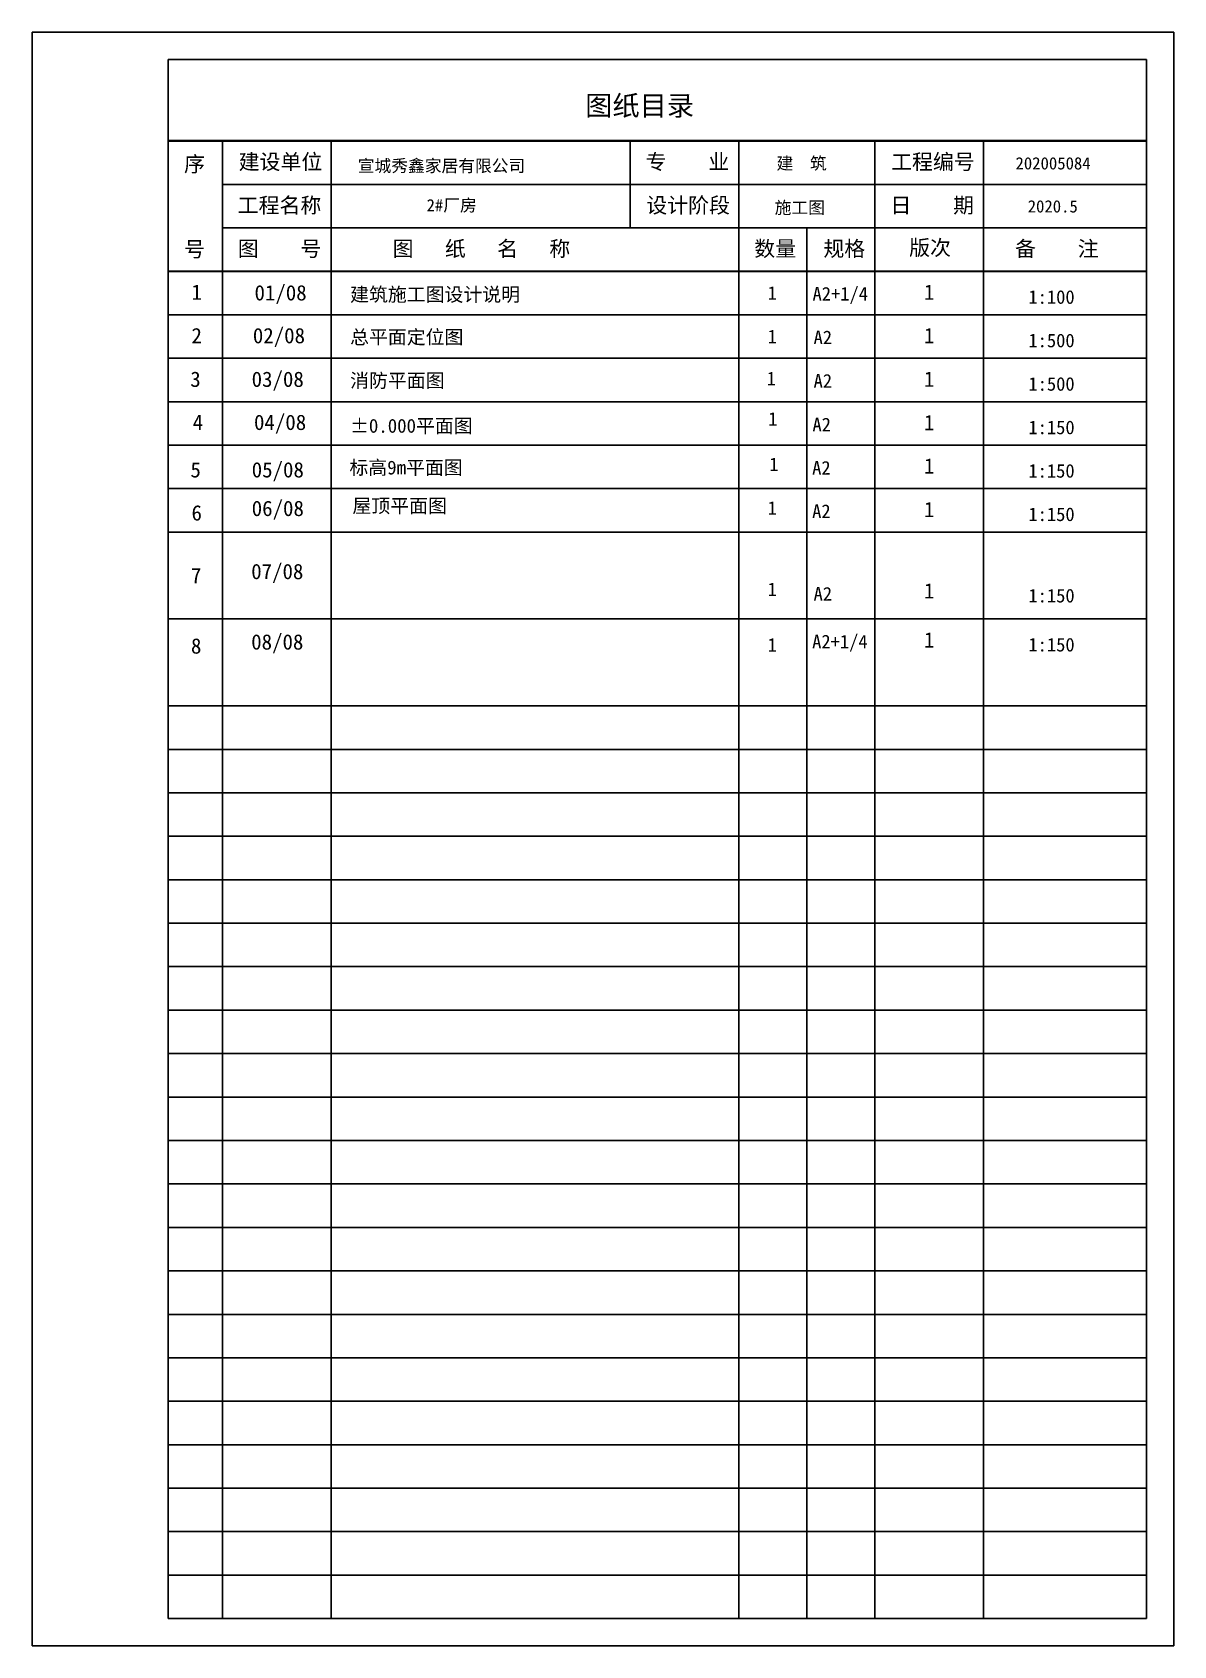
# Model space of a CAD drawing. Extents: x -21908402 to 1987571, y 88493 to 5079726.
# Drawn here: x 1857372 to 1883692, y 450268 to 487493 of the extents above; entities that cross this region are included whole.
import ezdxf
from ezdxf.enums import TextEntityAlignment as Align

# ---------------------------------------------------------------- set-up
doc = ezdxf.new("R2010")
doc.units = 0
doc.header["$LTSCALE"] = 1000
doc.layers.add('PUB_TEXT', color=7, linetype='Continuous')
doc.layers.add('PUB_TITLE', color=4, linetype='Continuous')
doc.styles.add('-宋体', font='', dxfattribs={"width": 0.9})
doc.styles.add('DIM_FONT', font='simplex.shx', dxfattribs={"width": 0.8})
doc.styles.add('HZ2', font='simhei.ttf')
doc.styles.get('-宋体').set_extended_font_data('NSimSun')

msp = doc.modelspace()

# ---------------------------------------------------------------- linework, layer by layer
at = {"layer": 'PUB_TITLE', "color": 4}
for p, q in [((1857372, 487493), (1883692, 487493)), ((1883692, 487493), (1883692, 450268)), ((1883066, 486866), (1860505, 486866)), ((1860505, 486866), (1860505, 450895)), ((1883066, 450895), (1883066, 486866)), ((1861759, 450895), (1861759, 484986)), ((1864265, 450895), (1864265, 484986)), ((1873665, 450895), (1873665, 484986)), ((1876799, 450895), (1876799, 484986)), ((1879306, 450895), (1879306, 484986)), ((1861759, 483983), (1883066, 483983)), ((1861759, 482981), (1883066, 482981)), ((1875232, 482981), (1875232, 450895)), ((1860505, 480975), (1883066, 480975)), ((1860505, 479973), (1883066, 479973)), ((1860505, 479973), (1883066, 479973)), ((1860505, 478970), (1883066, 478970)), ((1860505, 478970), (1883066, 478970)), ((1860505, 477967), (1883066, 477967)), ((1860505, 476964), (1883066, 476964)), ((1860505, 476964), (1883066, 476964)), ((1860505, 475962), (1883066, 475962)), ((1860505, 475962), (1883066, 475962)), ((1860505, 473956), (1883066, 473956)), ((1860505, 471951), (1883066, 471951)), ((1860505, 470948), (1883066, 470948)), ((1860505, 469946), (1883066, 469946)), ((1860505, 468943), (1883066, 468943)), ((1860505, 467940), (1883066, 467940)), ((1860505, 466938), (1883066, 466938)), ((1860505, 465935), (1883066, 465935)), ((1860505, 464932), (1883066, 464932)), ((1860505, 463930), (1883066, 463930)), ((1860505, 462927), (1883066, 462927)), ((1860505, 461924), (1883066, 461924)), ((1860505, 460921), (1883066, 460921)), ((1860505, 459919), (1883066, 459919)), ((1860505, 458916), (1883066, 458916)), ((1860505, 457913), (1883066, 457913)), ((1860505, 456911), (1883066, 456911)), ((1860505, 455908), (1883066, 455908)), ((1860505, 454905), (1883066, 454905)), ((1860505, 453903), (1883066, 453903)), ((1860505, 452900), (1883066, 452900)), ((1860505, 451897), (1883066, 451897)), ((1860505, 450895), (1883066, 450895)), ((1883692, 450268), (1857372, 450268))]:
    msp.add_line(p, q, dxfattribs=at)
at = {"layer": 'PUB_TITLE', "color": 7}
msp.add_line((1871159, 484986), (1871159, 482981), dxfattribs=at)
at = {"layer": 'PUB_TITLE', "color": 4}
msp.add_lwpolyline([(1857372, 487493), (1883692, 487493), (1883692, 450268), (1857372, 450268)], close=True, dxfattribs=at)
at = {"layer": 'PUB_TITLE', "color": 4, "const_width": 50.1}
for points in [[(1860505, 484986), (1883066, 484986)], [(1860505, 481978), (1883066, 481978)]]:
    msp.add_lwpolyline(points, dxfattribs=at)

# ---------------------------------------------------------------- texts
at = {"color": 7, "style": 'DIM_FONT', "width": 0.8, "flags": 9}
for tag, s in [('YSIZE', '1000'), ('XSIZE', '3000')]:
    msp.add_attdef(tag, (1864265, 483983), s, height=0.627, dxfattribs=at)
at = {"layer": 'PUB_TEXT', "color": 7}
for s, height, style, p in [('图纸目录', 459.9, 'HZ2', (1870122, 485571)), ('建设单位', 353.7, 'HZ2', (1862130, 484328)), ('专    业', 353.7, 'HZ2', (1871515, 484328)), ('工程编号', 353.7, 'HZ2', (1877175, 484328)), ('宣城秀鑫家居有限公司', 283, 'HZ2', (1864878, 484271)), ('建  筑', 283, 'HZ2', (1874533, 484328)), ('202005084', 283, 'HZ2', (1880044, 484328)), ('工程名称', 353.7, 'HZ2', (1862107, 483325)), ('2#厂房', 283, 'HZ2', (1866464, 483361)), ('设计阶段', 353.7, 'HZ2', (1871530, 483325)), ('施工图', 283, 'HZ2', (1874491, 483306)), ('日    期', 353.7, 'HZ2', (1877160, 483325)), ('图    号', 353.7, 'HZ2', (1862110, 482323)), ('图   纸   名   称', 353.75, 'HZ2', (1865681, 482323)), ('数量', 353.7, 'HZ2', (1874021, 482323)), ('规格', 353.7, 'HZ2', (1875614, 482323)), ('版次', 353.7, 'HZ2', (1877591, 482347)), ('备    注', 353.7, 'HZ2', (1880034, 482323)), ('1', 354, 'HZ2', (1861043, 481320)), ('01/08', 353.7, 'HZ2', (1862496, 481306)), ('建筑施工图设计说明', 319.3, 'HZ2', (1864700, 481284)), ('1', 313, '-宋体', (1874329, 481320)), ('A2+1/4', 313.3, '-宋体', (1875364, 481303)), ('1', 354, 'HZ2', (1877933, 481320)), ('1:100', 313.3, '-宋体', (1880342, 481228)), ('2', 354, 'HZ2', (1861043, 480317)), ('02/08', 353.7, 'HZ2', (1862458, 480317)), ('总平面定位图', 319.3, 'HZ2', (1864700, 480301)), ('1', 313, '-宋体', (1874329, 480317)), ('A2', 313.3, '-宋体', (1875388, 480297)), ('1', 354, 'HZ2', (1877933, 480317)), ('1:500', 313.3, '-宋体', (1880342, 480225)), ('3', 354, 'HZ2', (1861015, 479311)), ('03/08', 353.7, 'HZ2', (1862430, 479311)), ('消防平面图', 319.3, 'HZ2', (1864700, 479299)), ('1', 313, '-宋体', (1874308, 479348)), ('A2', 313.3, '-宋体', (1875388, 479294)), ('1', 354, 'HZ2', (1877933, 479314)), ('1:500', 313.3, '-宋体', (1880342, 479223)), ('1', 313, '-宋体', (1874341, 478415)), ('4', 354, 'HZ2', (1861071, 478317)), ('04/08', 353.7, 'HZ2', (1862485, 478317)), ('%%P0.000平面图', 319.26, 'HZ2', (1864700, 478254)), ('A2', 313.3, '-宋体', (1875362, 478286)), ('1', 354, 'HZ2', (1877933, 478312)), ('1:150', 313.3, '-宋体', (1880342, 478220)), ('05/08', 353.7, 'HZ2', (1862432, 477222)), ('标高9m平面图', 319.3, 'HZ2', (1864685, 477291)), ('1', 313, '-宋体', (1874367, 477367)), ('A2', 313.3, '-宋体', (1875355, 477288)), ('1', 354, 'HZ2', (1877933, 477309)), ('5', 354, 'HZ2', (1861018, 477222)), ('1:150', 313.3, '-宋体', (1880342, 477217)), ('6', 354, 'HZ2', (1861043, 476228)), ('06/08', 353.7, 'HZ2', (1862432, 476331)), ('1', 313, '-宋体', (1874329, 476361)), ('A2', 313.3, '-宋体', (1875355, 476286)), ('1', 354, 'HZ2', (1877933, 476306)), ('1:150', 313.3, '-宋体', (1880342, 476215)), ('7', 354, 'HZ2', (1861031, 474782)), ('07/08', 353.7, 'HZ2', (1862420, 474875)), ('1', 313, '-宋体', (1874329, 474484)), ('A2', 313.3, '-宋体', (1875388, 474381)), ('1', 354, 'HZ2', (1877933, 474429)), ('1:150', 313.3, '-宋体', (1880342, 474338)), ('8', 354, 'HZ2', (1861031, 473157)), ('08/08', 353.7, 'HZ2', (1862420, 473250)), ('1', 313, '-宋体', (1874329, 473203)), ('A2+1/4', 313.3, '-宋体', (1875355, 473278)), ('1', 354, 'HZ2', (1877933, 473298)), ('1:150', 313.3, '-宋体', (1880342, 473207))]:
    msp.add_text(s, height=height, dxfattribs=dict(at, style=style)).set_placement(p)
at = {"layer": 'PUB_TEXT', "color": 7, "style": 'HZ2'}
for s, height, p in [('序', 354, (1861113, 484460)), ('2020.5', 283, (1880903, 483474)), ('号', 354, (1861113, 482485))]:
    msp.add_text(s, height=height, dxfattribs=at).set_placement(p, align=Align.MIDDLE)
at = {"layer": 'PUB_TEXT', "color": 7, "insert": (1864754, 476728), "char_height": 319.3, "width": 6000, "attachment_point": 1, "style": 'HZ2'}
msp.add_mtext('屋顶平面图', dxfattribs=at)

doc.saveas('drawing.dxf')
